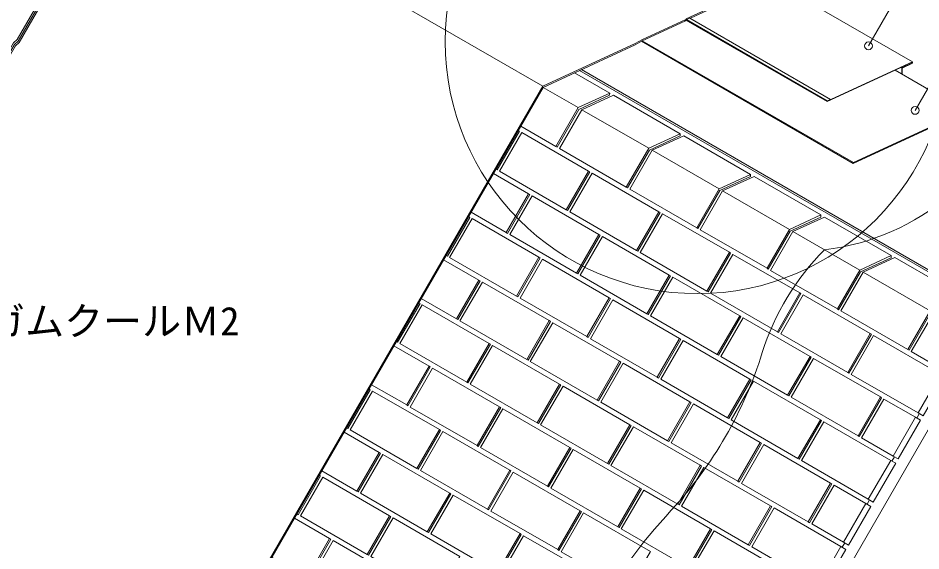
# Model space of a CAD drawing. Units: millimetres, scale not verified. Extents: x -1104 to 1104, y -764 to 764.
# Drawn here: x -295.1 to 75.3, y -324.4 to -105.8 of the extents above; entities that cross this region are included whole.
import ezdxf
from ezdxf.enums import TextEntityAlignment as Align

# ---------------------------------------------------------------- set-up
doc = ezdxf.new("R2010")
doc.units = ezdxf.units.MM
doc.header["$LTSCALE"] = 3
for name, color, linetype, lineweight in [('0-3_KUTAI', 3, 'Continuous', 18), ('0-4_BOUSUI', 1, 'Continuous', 18), ('0-5_MOJI', 7, 'Continuous', 18), ('0-6_HATCH', 9, 'Continuous', 18), ('0-8_KANAMONO', 4, 'Continuous', 18), ('0-A_single', 6, 'Continuous', 18), ('0-C_tile', 9, 'Continuous', 18)]:
    doc.layers.add(name, color=color, linetype=linetype, lineweight=lineweight)
doc.styles.add('ＭＳ ゴシック', font='')
doc.styles.get('ＭＳ ゴシック').set_extended_font_data('MS Gothic')

msp = doc.modelspace()

# ---------------------------------------------------------------- linework, layer by layer
at = {"layer": '0-3_KUTAI'}
for p, q in [((109.23, -227.825), (-64.781, -127.359)), ((109.302, -226.954), (-63.904, -126.954))]:
    msp.add_line(p, q, dxfattribs=at)
msp.add_lwpolyline([(108.44, -237.402), (96.725, -242.813), (-127.029, -630.365)], dxfattribs=at)
at = {"layer": '0-4_BOUSUI'}
for p, q in [((-79.863, -133.822), (-277.606, -19.656)), ((47.544, -165.478), (-39.345, -115.312)), ((47.573, -165.13), (-39.029, -115.13)), ((93.532, -143.903), (64.664, -127.236))]:
    msp.add_line(p, q, dxfattribs=at)
for points in [[(12.693, -90.616), (-20.993, -106.196), (-21.23, -106.406), (-39.008, -114.617), (-41.909, -116.292), (-79.863, -133.822), (-277.853, -476.751), (-278.41, -477.245), (-291.719, -500.296), (-291.886, -500.444), (-315.851, -541.952)], [(-315.545, -542.129), (-292.932, -502.962), (-292.743, -502.497), (-291.819, -500.673), (-291.382, -500.42), (-278.186, -477.564), (-277.542, -476.92), (-79.702, -134.251), (-41.931, -116.805), (-39.029, -115.13), (-21.602, -107.081), (-20.935, -106.414), (-19.513, -105.917), (-19.008, -105.782), (12.648, -91.161)]]:
    msp.add_lwpolyline(points, dxfattribs=at)
msp.add_lwpolyline([(47.544, -165.478), (93.503, -144.251), (93.532, -143.903), (47.573, -165.13)], close=True, dxfattribs=at)
at = {"layer": '0-5_MOJI'}
for points in [[(155.93, 4.28), (123.93, 4.28), (53.772, -117.236)], [(145.027, -74.223), (113.027, -74.223), (72.904, -143.719)]]:
    msp.add_lwpolyline(points, dxfattribs=at)
for centre, radius in [((-16.442, -115.406), 103.473), ((53.772, -117.236), 1.6), ((72.904, -143.719), 1.6)]:
    msp.add_circle(centre, radius, dxfattribs=at)
at = {"layer": '0-6_HATCH'}
for centre, radius, start, end in [((23.872, -103.483), 98.158, 276.96078, 310.2106), ((108.021, -273.57), 102.464, 134.84213, 162.69104), ((-151.962, -192.549), 169.851, 317.30896, 342.69104), ((155.005, -475.721), 247.779, 137.30896, 162.69104)]:
    msp.add_arc(centre, radius, start, end, dxfattribs=at)
at = {"layer": '0-8_KANAMONO'}
for p, q in [((71.821, -123.83), (-184.14, 23.95)), ((36.769, -140.12), (-21.183, -106.662)), ((36.8, -139.747), (-20.935, -106.414)), ((38.222, -139.25), (-19.513, -105.917)), ((67.435, -126.291), (67.112, -126.105))]:
    msp.add_line(p, q, dxfattribs=at)
msp.add_lwpolyline([(67.522, -128.886), (67.522, -126.351), (71.775, -124.387), (71.821, -123.83), (36.864, -139.976), (36.878, -139.809), (38.231, -139.344), (38.222, -139.25), (36.8, -139.747), (36.769, -140.12), (64.664, -127.236), (71.727, -123.974), (71.698, -124.322), (67.435, -126.291), (67.435, -128.835)], dxfattribs=at)
at = {"layer": '0-A_single'}
for points in [[(-248.738, -36.322), (-269.14, -71.66), (-270.701, -73.044), (-295.074, -115.259), (-296.635, -116.643), (-308.015, -136.354), (-308.587, -136.024), (-297.054, -116.048), (-295.492, -114.663), (-271.12, -72.449), (-269.558, -71.065), (-249.777, -36.802)], [(-320.589, -159.453), (-322.151, -160.838), (-333.531, -180.548), (-334.102, -180.218), (-322.569, -160.242), (-321.008, -158.858), (-296.635, -116.643), (-295.074, -115.259), (-270.701, -73.044), (-270.13, -73.374), (-294.656, -115.854), (-296.217, -117.239)]]:
    msp.add_lwpolyline(points, close=True, dxfattribs=at)
at = {"layer": '0-C_tile'}
for p, q in [((-66.776, -128.281), (-52.342, -136.614)), ((-52.414, -137.485), (-65, -143.298)), ((-63.825, -143.417), (-50.899, -137.447)), ((-50.899, -137.447), (-23.475, -153.281)), ((-89.908, -151.928), (-99.094, -167.838)), ((-23.547, -154.151), (-36.132, -159.964)), ((-34.957, -160.084), (-22.031, -154.114)), ((-22.031, -154.114), (5.393, -169.947)), ((5.321, -170.818), (-7.265, -176.631)), ((-6.09, -176.751), (6.836, -170.781)), ((6.836, -170.781), (34.26, -186.614)), ((34.189, -187.485), (21.603, -193.298)), ((22.778, -193.417), (35.704, -187.447)), ((35.704, -187.447), (63.128, -203.281)), ((63.056, -204.151), (50.47, -209.964)), ((51.645, -210.084), (64.571, -204.114)), ((64.571, -204.114), (91.995, -219.947)), ((-130.733, -222.639), (-139.919, -238.549)), ((-151.145, -257.994), (-160.331, -273.904)), ((73.601, -269.901), (74.622, -268.133)), ((63.395, -287.578), (64.415, -285.811)), ((-171.558, -293.35), (-180.743, -309.26)), ((53.189, -305.256), (54.209, -303.488)), ((42.982, -322.934), (44.003, -321.166))]:
    msp.add_line(p, q, dxfattribs=at)
for points in [[(-79.702, -134.251), (-65.268, -142.584), (-74.454, -158.494), (-88.887, -150.161)], [(-65.268, -142.584), (-52.342, -136.614), (-52.414, -137.485)], [(-65, -143.298), (-73.943, -158.789), (-74.454, -158.494)], [(-89.908, -151.928), (-89.398, -152.223), (-98.583, -168.133), (-99.094, -167.838)], [(-36.401, -159.251), (-23.475, -153.281), (-23.547, -154.151)], [(-36.132, -159.964), (-45.076, -175.455), (-45.586, -175.161)], [(-100.114, -169.606), (-85.681, -177.939), (-94.866, -193.849), (-109.3, -185.516)], [(-61.041, -168.595), (-60.53, -168.89), (-69.716, -184.8), (-70.226, -184.505)], [(-7.533, -175.917), (5.393, -169.947), (5.321, -170.818)], [(-7.265, -176.631), (-16.208, -192.122), (-16.719, -191.827)], [(-85.681, -177.939), (-85.17, -178.234), (-94.356, -194.144), (-94.866, -193.849)], [(-110.321, -187.284), (-110.321, -187.284), (-119.506, -203.194)], [(-110.321, -187.284), (-109.81, -187.578), (-118.996, -203.488), (-119.506, -203.194)], [(-32.173, -185.262), (-31.663, -185.556), (-40.848, -201.466), (-41.359, -201.172)], [(21.334, -192.584), (34.26, -186.614), (34.189, -187.485)], [(-56.813, -194.606), (-56.303, -194.901), (-65.488, -210.811), (-65.999, -210.516)], [(21.603, -193.298), (12.659, -208.789), (12.149, -208.494)], [(-3.306, -201.928), (-2.795, -202.223), (-11.981, -218.133), (-12.491, -217.838)], [(50.202, -209.251), (63.128, -203.281), (63.056, -204.151)], [(-120.527, -204.961), (-106.093, -213.295), (-115.279, -229.205), (-129.712, -220.871)], [(-81.453, -203.95), (-80.943, -204.245), (-90.128, -220.155), (-90.639, -219.86)], [(50.47, -209.964), (41.527, -225.455), (41.016, -225.161)], [(-106.093, -213.295), (-105.583, -213.589), (-114.768, -229.499), (-115.279, -229.205)], [(-27.946, -211.273), (-27.435, -211.567), (-36.621, -227.477), (-37.131, -227.183)], [(-52.585, -220.617), (-52.075, -220.912), (-61.261, -236.822), (-61.771, -236.527)], [(25.562, -218.595), (26.072, -218.89), (16.887, -234.8), (16.376, -234.505)], [(-130.733, -222.639), (-130.223, -222.934), (-139.408, -238.844), (-139.919, -238.549)], [(0.922, -227.939), (1.432, -228.234), (-7.753, -244.144), (-8.264, -243.849)], [(79.338, -226.631), (70.394, -242.122), (69.884, -241.827)], [(84.318, -250.161), (71.327, -242.661), (80.513, -226.751), (93.503, -234.251)], [(-77.225, -229.961), (-76.715, -230.256), (-85.901, -246.166), (-86.411, -245.871)], [(54.429, -235.262), (54.94, -235.556), (45.754, -251.466), (45.244, -251.172)], [(-140.939, -240.317), (-126.505, -248.65), (-135.691, -264.56), (-150.125, -256.227)], [(-101.865, -239.306), (-101.355, -239.6), (-110.541, -255.51), (-111.051, -255.216)], [(-23.718, -237.284), (-23.208, -237.578), (-32.393, -253.488), (-32.904, -253.194)], [(-48.358, -246.628), (-47.848, -246.923), (-57.033, -262.833), (-57.544, -262.538)], [(29.79, -244.606), (30.3, -244.901), (21.114, -260.811), (20.604, -260.516)], [(-126.505, -248.65), (-125.995, -248.945), (-135.181, -264.855), (-135.691, -264.56)], [(5.15, -253.95), (5.66, -254.245), (-3.526, -270.155), (-4.036, -269.86)], [(-151.145, -257.994), (-150.635, -258.289), (-159.821, -274.199), (-160.331, -273.904)], [(-72.998, -255.972), (-72.488, -256.267), (-81.673, -272.177), (-82.183, -271.882)], [(58.657, -261.273), (59.167, -261.567), (49.982, -277.477), (49.471, -277.183)], [(63.905, -285.516), (50.915, -278.016), (60.1, -262.106), (73.091, -269.606)], [(-97.638, -265.317), (-97.128, -265.611), (-106.313, -281.521), (-106.823, -281.227)], [(-19.49, -263.295), (-18.98, -263.589), (-28.166, -279.499), (-28.676, -279.205)], [(-44.13, -272.639), (-43.62, -272.934), (-52.806, -288.844), (-53.316, -288.549)], [(34.017, -270.617), (34.527, -270.912), (25.342, -286.822), (24.831, -286.527)], [(-161.352, -275.672), (-146.918, -284.005), (-156.103, -299.915), (-170.537, -291.582)], [(-122.278, -274.661), (-121.768, -274.956), (-130.953, -290.866), (-131.463, -290.571)], [(9.377, -279.961), (9.887, -280.256), (0.702, -296.166), (0.191, -295.871)], [(-146.918, -284.005), (-146.407, -284.3), (-155.593, -300.21), (-156.103, -299.915)], [(-68.77, -281.983), (-68.26, -282.278), (-77.446, -298.188), (-77.956, -297.893)], [(-93.41, -291.328), (-92.9, -291.622), (-102.086, -307.532), (-102.596, -307.238)], [(-15.263, -289.306), (-14.753, -289.6), (-23.938, -305.51), (-24.448, -305.216)], [(-171.558, -293.35), (-171.047, -293.644), (-180.233, -309.554), (-180.743, -309.26)], [(-39.903, -298.65), (-39.393, -298.945), (-48.578, -314.855), (-49.088, -314.56)], [(38.245, -296.628), (38.755, -296.923), (29.569, -312.833), (29.059, -312.538)], [(43.493, -320.871), (30.502, -313.371), (39.688, -297.461), (52.678, -304.961)], [(-118.05, -300.672), (-117.54, -300.967), (-126.726, -316.877), (-127.236, -316.582)], [(13.605, -305.972), (14.115, -306.267), (4.929, -322.177), (4.419, -321.882)], [(-181.764, -311.027), (-167.33, -319.361), (-176.516, -335.271), (-190.95, -326.937)], [(-142.69, -310.016), (-142.18, -310.311), (-151.366, -326.221), (-151.876, -325.926)], [(-64.543, -307.994), (-64.032, -308.289), (-73.218, -324.199), (-73.728, -323.904)], [(-89.183, -317.339), (-88.672, -317.633), (-97.858, -333.543), (-98.368, -333.249)], [(-11.035, -315.317), (-10.525, -315.611), (-19.711, -331.521), (-20.221, -331.227)], [(-167.33, -319.361), (-166.82, -319.655), (-176.005, -335.565), (-176.516, -335.271)]]:
    msp.add_lwpolyline(points, dxfattribs=at)
for points in [[(-45.586, -175.161), (-73.01, -159.327), (-63.825, -143.417), (-36.401, -159.251)], [(-70.226, -184.505), (-97.65, -168.672), (-88.465, -152.762), (-61.041, -168.595)], [(-16.719, -191.827), (-44.143, -175.994), (-34.957, -160.084), (-7.533, -175.917)], [(-41.359, -201.172), (-68.783, -185.338), (-59.597, -169.428), (-32.173, -185.262)], [(12.149, -208.494), (-15.275, -192.661), (-6.09, -176.751), (21.334, -192.584)], [(-65.999, -210.516), (-93.423, -194.683), (-84.237, -178.773), (-56.813, -194.606)], [(-90.639, -219.86), (-118.063, -204.027), (-108.877, -188.117), (-81.453, -203.95)], [(-12.491, -217.838), (-39.915, -202.005), (-30.73, -186.095), (-3.306, -201.928)], [(-37.131, -227.183), (-64.555, -211.349), (-55.37, -195.439), (-27.946, -211.273)], [(41.016, -225.161), (13.592, -209.327), (22.778, -193.417), (50.202, -209.251)], [(16.376, -234.505), (-11.048, -218.672), (-1.862, -202.762), (25.562, -218.595)], [(-61.771, -236.527), (-89.195, -220.694), (-80.01, -204.784), (-52.585, -220.617)], [(69.884, -241.827), (42.46, -225.994), (51.645, -210.084), (79.069, -225.917)], [(-86.411, -245.871), (-113.835, -230.038), (-104.65, -214.128), (-77.225, -229.961)], [(-8.264, -243.849), (-35.688, -228.016), (-26.502, -212.106), (0.922, -227.939)], [(-32.904, -253.194), (-60.328, -237.36), (-51.142, -221.45), (-23.718, -237.284)], [(45.244, -251.172), (17.82, -235.338), (27.005, -219.428), (54.429, -235.262)], [(-111.051, -255.216), (-138.475, -239.382), (-129.29, -223.472), (-101.865, -239.306)], [(20.604, -260.516), (-6.82, -244.683), (2.365, -228.773), (29.79, -244.606)], [(-57.544, -262.538), (-84.968, -246.705), (-75.782, -230.795), (-48.358, -246.628)], [(74.111, -267.838), (46.687, -252.005), (55.873, -236.095), (83.297, -251.928)], [(-82.183, -271.882), (-109.608, -256.049), (-100.422, -240.139), (-72.998, -255.972)], [(-4.036, -269.86), (-31.46, -254.027), (-22.275, -238.117), (5.15, -253.95)], [(-28.676, -279.205), (-56.1, -263.371), (-46.915, -247.461), (-19.49, -263.295)], [(49.471, -277.183), (22.047, -261.349), (31.233, -245.439), (58.657, -261.273)], [(-106.823, -281.227), (-134.248, -265.393), (-125.062, -249.483), (-97.638, -265.317)], [(24.831, -286.527), (-2.593, -270.694), (6.593, -254.784), (34.017, -270.617)], [(85.338, -253.107), (76.153, -269.017), (74.111, -267.838), (83.297, -251.928)], [(-131.463, -290.571), (-158.888, -274.738), (-149.702, -258.828), (-122.278, -274.661)], [(-53.316, -288.549), (-80.74, -272.716), (-71.555, -256.806), (-44.13, -272.639)], [(-77.956, -297.893), (-105.38, -282.06), (-96.194, -266.15), (-68.77, -281.983)], [(0.191, -295.871), (-27.233, -280.038), (-18.047, -264.128), (9.377, -279.961)], [(75.132, -270.785), (65.946, -286.695), (63.905, -285.516), (73.091, -269.606)], [(-24.448, -305.216), (-51.873, -289.382), (-42.687, -273.472), (-15.263, -289.306)], [(53.699, -303.194), (26.275, -287.36), (35.46, -271.45), (62.885, -287.284)], [(-102.596, -307.238), (-130.02, -291.404), (-120.834, -275.494), (-93.41, -291.328)], [(29.059, -312.538), (1.635, -296.705), (10.82, -280.795), (38.245, -296.628)], [(-127.236, -316.582), (-154.66, -300.749), (-145.474, -284.839), (-118.05, -300.672)], [(-49.088, -314.56), (-76.513, -298.727), (-67.327, -282.817), (-39.903, -298.65)], [(64.926, -288.462), (55.74, -304.372), (53.699, -303.194), (62.885, -287.284)], [(-73.728, -323.904), (-101.153, -308.071), (-91.967, -292.161), (-64.543, -307.994)], [(4.419, -321.882), (-23.005, -306.049), (-13.82, -290.139), (13.605, -305.972)], [(-151.876, -325.926), (-179.3, -310.093), (-170.114, -294.183), (-142.69, -310.016)], [(-20.221, -331.227), (-47.645, -315.393), (-38.459, -299.483), (-11.035, -315.317)], [(-98.368, -333.249), (-125.792, -317.415), (-116.607, -301.505), (-89.183, -317.339)], [(33.287, -338.549), (5.862, -322.716), (15.048, -306.806), (42.472, -322.639)], [(54.72, -306.14), (45.534, -322.05), (43.493, -320.871), (52.678, -304.961)], [(-123.008, -342.593), (-150.432, -326.76), (-141.247, -310.85), (-113.823, -326.683)], [(-44.861, -340.571), (-72.285, -324.738), (-63.099, -308.828), (-35.675, -324.661)], [(-69.501, -349.915), (-96.925, -334.082), (-87.739, -318.172), (-60.315, -334.005)], [(8.647, -347.893), (-18.778, -332.06), (-9.592, -316.15), (17.832, -331.983)], [(-147.648, -351.937), (-175.072, -336.104), (-165.887, -320.194), (-138.463, -336.027)], [(44.513, -323.818), (35.328, -339.728), (33.287, -338.549), (42.472, -322.639)]]:
    msp.add_lwpolyline(points, close=True, dxfattribs=at)

# ---------------------------------------------------------------- texts
at = {"layer": '0-5_MOJI', "style": 'ＭＳ ゴシック'}
msp.add_text('ガムクールＭ2', height=11.73, dxfattribs=at).set_placement((-308.229, -239.527), align=Align.BOTTOM_LEFT)

doc.saveas('drawing.dxf')
